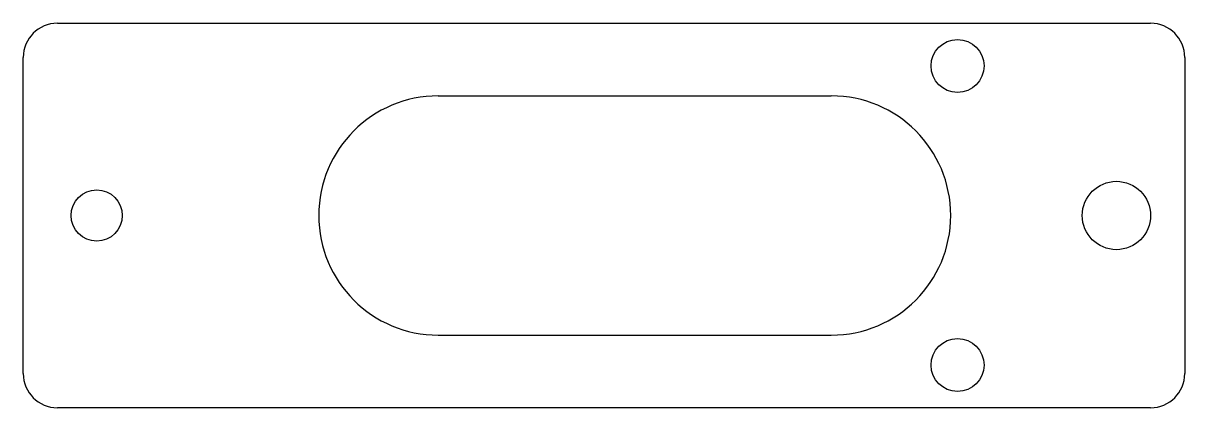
# Model space of a CAD drawing. Extents: x -47 to 21, y -11.2 to 11.2.
import ezdxf

# ---------------------------------------------------------------- set-up
doc = ezdxf.new("R2010")
doc.units = 0
doc.layers.add('Shape2DView003', color=7, linetype='CONTINUOUS')

msp = doc.modelspace()

# ---------------------------------------------------------------- linework, layer by layer
at = {"layer": 'Shape2DView003'}
for p, q in [((-45, 11.25), (19, 11.25)), ((-47, -9.25), (-47, 9.25)), ((21, 9.25), (21, -9.25)), ((-22.7, 7), (0.3, 7)), ((-22.7, -7), (0.3, -7)), ((19, -11.25), (-45, -11.25))]:
    msp.add_line(p, q, dxfattribs=at)
for centre, radius in [((7.7, 8.75), 1.55), ((-42.7, 0), 1.5), ((17, 0), 2), ((7.7, -8.75), 1.55)]:
    msp.add_circle(centre, radius, dxfattribs=at)
for centre, radius, start, end in [((-45, 9.25), 2, 90, 180), ((19, 9.25), 2, 0, 90), ((-22.7, 0), 7, 90, -90), ((0.3, 0), 7, -90, 90), ((-45, -9.25), 2, 180, -90), ((19, -9.25), 2, -90, 0)]:
    msp.add_arc(centre, radius, start, end, dxfattribs=at)

doc.saveas('drawing.dxf')
